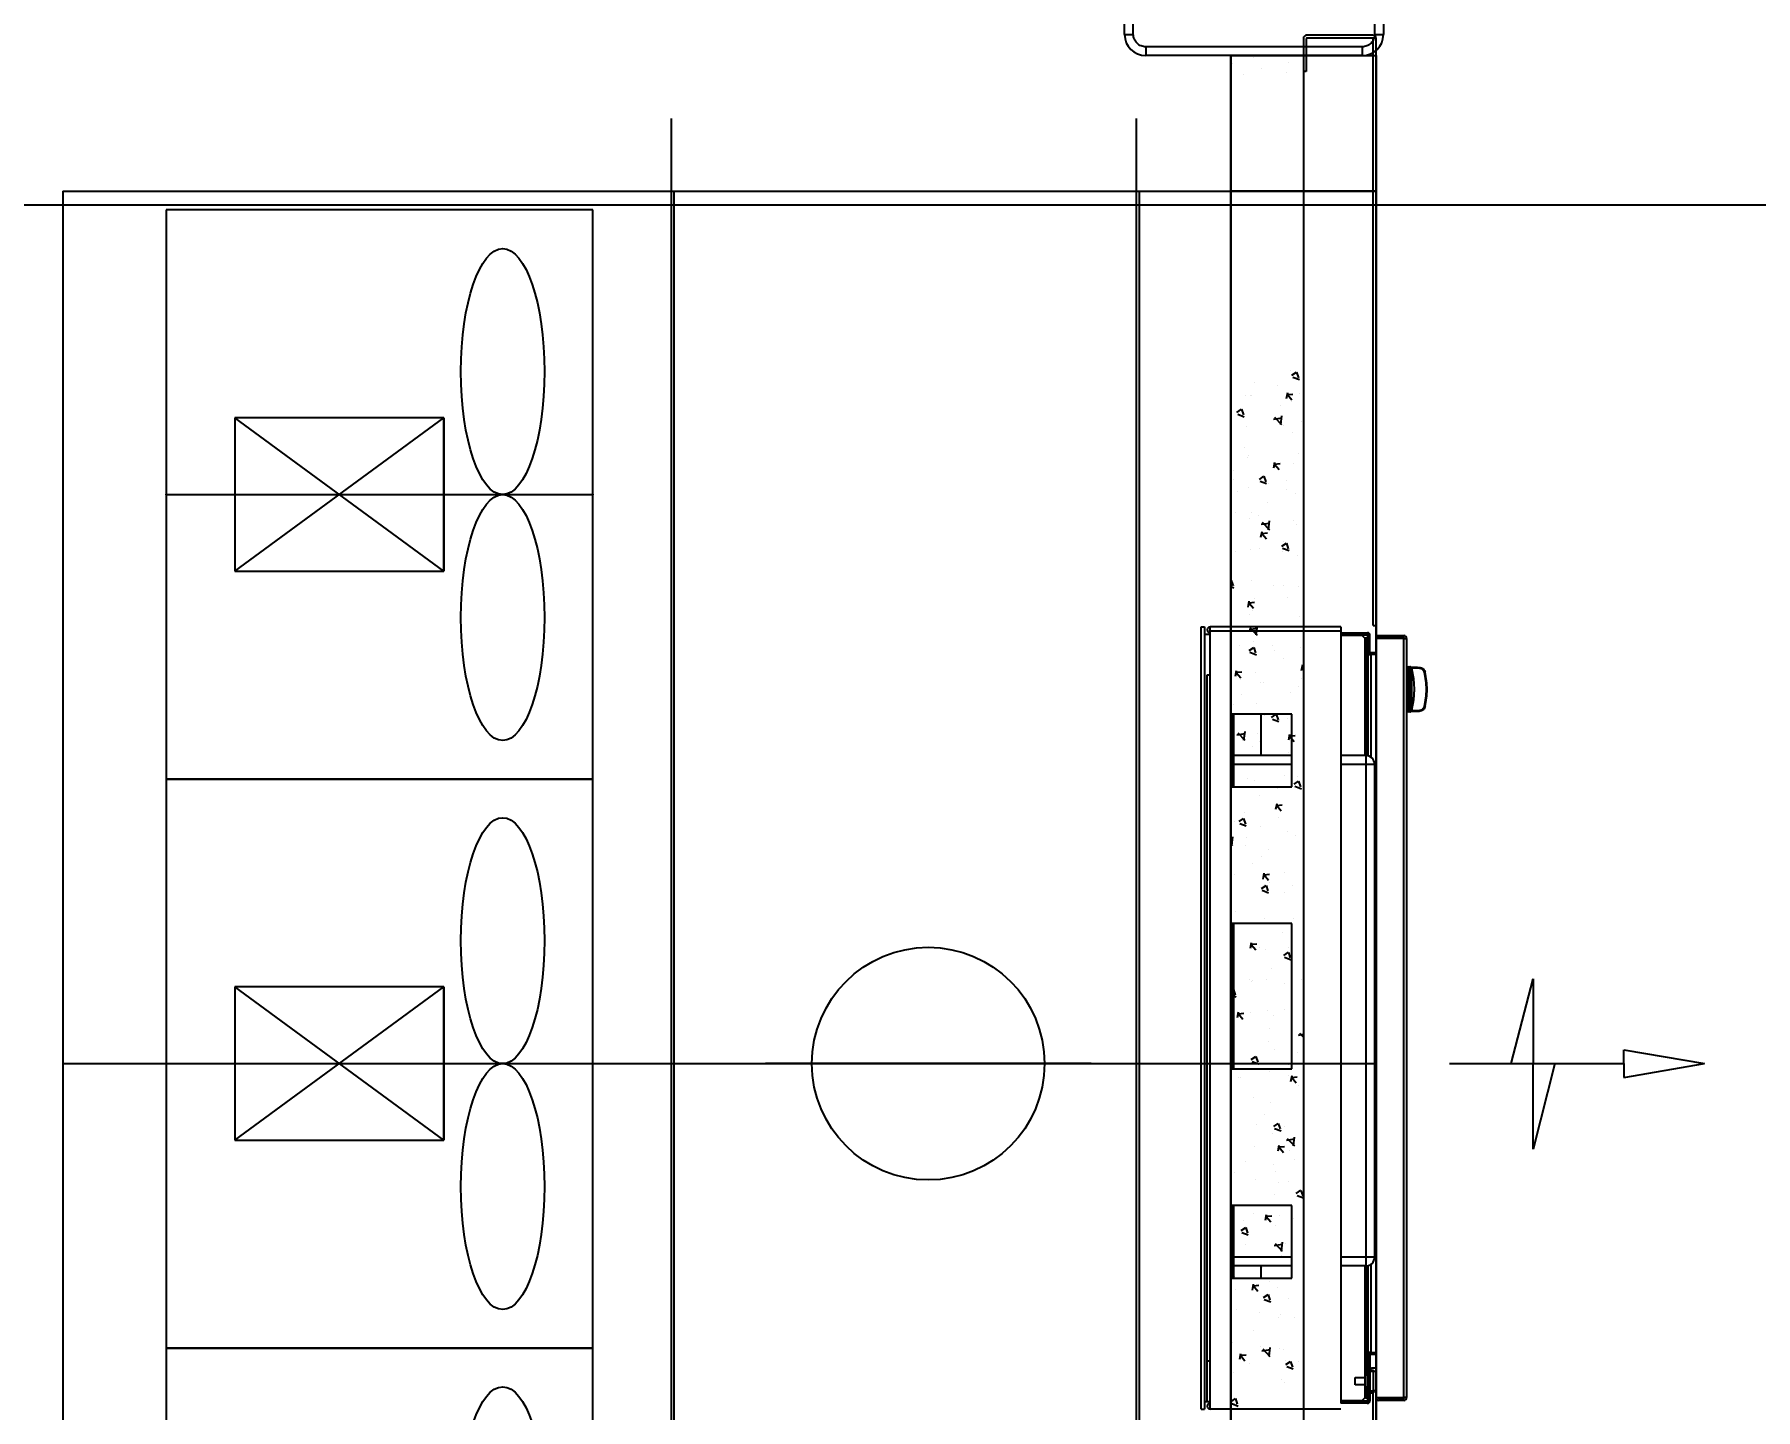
# Model space of a CAD drawing. Extents: x 758840 to 1108724, y -102573 to 143521.
# Drawn here: x 862766 to 863950, y 66804 to 67750 of the extents above; entities that cross this region are included whole.
import ezdxf
from ezdxf.enums import TextEntityAlignment as Align

# ---------------------------------------------------------------- set-up
doc = ezdxf.new("R2010")
doc.units = 0
doc.header["$LTSCALE"] = 1000
doc.header["$MEASUREMENT"] = 0
for name, color, linetype in [('02电气-设备', 255, 'Continuous'), ('02电气-设备基础', 252, 'Continuous'), ('0421-暖通-风管-变压器区域排风', 3, 'Continuous')]:
    doc.layers.add(name, color=color, linetype=linetype)
doc.styles.add('TSSD_Dimension', font='Tssdeng.shx', dxfattribs={"width": 0.7, "bigfont": 'tssdchn.shx'})

# ---------------------------------------------------------------- blocks, each defined once
blk = doc.blocks.new('BD4-PAL0101-HVPM02')
at = {"layer": '02电气-设备'}
for p, q in [((8394807.4, -4146546.9), (8394807.4, -4146413.9)), ((8394813.4, -4146546.9), (8394813.4, -4146413.9)), ((8394979.4, -4146413.9), (8394979.4, -4146546.9)), ((8394985.4, -4146413.9), (8394985.4, -4146546.9)), ((8394807.4, -4146546.9), (8394813.4, -4146546.9)), ((8394978.2, -4146547.4), (8394932.6, -4146547.4)), ((8394978.2, -4146549.4), (8394932.6, -4146549.4)), ((8394979.4, -4146546.9), (8394985.4, -4146546.9)), ((8394970.9, -4146555.4), (8394821.9, -4146555.4)), ((8394821.9, -4146555.4), (8394821.9, -4146561.4)), ((8394930.4, -4146549.6), (8394930.4, -4146572.4)), ((8394932.4, -4146549.6), (8394932.4, -4146572.4)), ((8394970.9, -4146555.4), (8394970.9, -4146561.4)), ((8394978.4, -4146953.4), (8394978.4, -4146549.6)), ((8394980.4, -4146953.4), (8394980.4, -4146549.6)), ((8394970.9, -4146561.4), (8394821.9, -4146561.4)), ((8394880.4, -4146561.4), (8394880.4, -4149431.4)), ((8394880.4, -4146561.4), (8394930.4, -4146561.4)), ((8394880.4, -4149437.4), (8394880.4, -4146561.4)), ((8394880.4, -4149437.4), (8394880.4, -4146561.4)), ((8394880.4, -4146561.4), (8394980.4, -4146561.4)), ((8394881.9, -4146566.7), (8394881.9, -4146566.7)), ((8394895.9, -4146563), (8394895.9, -4146563)), ((8394901.7, -4146570.1), (8394901.7, -4146570.1)), ((8394918.9, -4146573), (8394918.9, -4146573)), ((8394919.9, -4146566.2), (8394919.9, -4146566.2)), ((8394930.4, -4146561.4), (8394930.4, -4149437.4)), ((8394932.4, -4146572.4), (8394930.4, -4146572.4)), ((8394980.4, -4146561.4), (8394980.4, -4149437.4)), ((8394889.5, -4146574.2), (8394889.5, -4146574.2)), ((8394896.7, -4146786), (8394896.7, -4146786)), ((8394921.6, -4146778.3), (8394921.6, -4146778.3)), ((8394922.5, -4146781.2), (8394925.7, -4146779.1)), ((8394923.1, -4146782.5), (8394927.6, -4146784.2)), ((8394925.7, -4146779.1), (8394927, -4146783)), ((8394890.3, -4146795.4), (8394890.3, -4146795.4)), ((8394893.9, -4146795.3), (8394893.9, -4146795.3)), ((8394894.7, -4146795.2), (8394894.7, -4146795.2)), ((8394912.6, -4146788.1), (8394912.6, -4146788.1)), ((8394919.4, -4146793.4), (8394918.6, -4146797.4)), ((8394919.4, -4146794.5), (8394923.2, -4146794.2)), ((8394919.4, -4146794.6), (8394922.5, -4146798.2)), ((8394927.8, -4146793.9), (8394927.8, -4146793.9)), ((8394880.5, -4146803.8), (8394880.5, -4146803.8)), ((8394884.6, -4146806.8), (8394887.8, -4146804.7)), ((8394885.2, -4146808.1), (8394889.6, -4146809.8)), ((8394887.8, -4146804.7), (8394889.1, -4146808.5)), ((8394914.4, -4146802.4), (8394914.4, -4146802.4)), ((8394915.3, -4146809.1), (8394914.6, -4146815.1)), ((8394922.3, -4146799.4), (8394922.3, -4146799.4)), ((8394891, -4146816.5), (8394891, -4146816.5)), ((8394909.9, -4146811.4), (8394915.5, -4146810.5)), ((8394910.5, -4146810.1), (8394915.4, -4146815.2)), ((8394913.4, -4146811), (8394913.4, -4146811)), ((8394916.5, -4146815.5), (8394916.5, -4146815.5)), ((8394923.1, -4146820.6), (8394923.1, -4146820.6)), ((8394929.3, -4146813.1), (8394929.3, -4146813.1)), ((8394890, -4146830.8), (8394890, -4146830.8)), ((8394891.8, -4146837.6), (8394891.8, -4146837.6)), ((8394892.8, -4146836.3), (8394892.8, -4146836.3)), ((8394910.6, -4146841.2), (8394909.8, -4146845.2)), ((8394910.6, -4146842.3), (8394914.4, -4146841.9)), ((8394910.6, -4146842.3), (8394913.7, -4146846)), ((8394923.9, -4146841.7), (8394923.9, -4146841.7)), ((8394926.7, -4146834.8), (8394926.7, -4146834.8)), ((8394930.1, -4146836.1), (8394930.1, -4146836.1)), ((8394882.1, -4146847.1), (8394882.1, -4146847.1)), ((8394882.6, -4146852.7), (8394882.6, -4146852.7)), ((8394900.1, -4146852.9), (8394903.2, -4146850.7)), ((8394900.7, -4146854.1), (8394905.1, -4146855.8)), ((8394903.2, -4146850.7), (8394904.5, -4146854.6)), ((8394906.7, -4146855.8), (8394906.7, -4146855.8)), ((8394919.1, -4146853.4), (8394919.1, -4146853.4)), ((8394885, -4146861.4), (8394885, -4146861.4)), ((8394892.6, -4146858.8), (8394892.6, -4146858.8)), ((8394905.5, -4146868.5), (8394905.5, -4146868.5)), ((8394918.9, -4146860), (8394918.9, -4146860)), ((8394924.7, -4146862.8), (8394924.7, -4146862.8)), ((8394883.5, -4146875.6), (8394883.5, -4146875.6)), ((8394893.4, -4146879.9), (8394893.4, -4146879.9)), ((8394894.9, -4146875.6), (8394894.9, -4146875.6)), ((8394899.4, -4146877.7), (8394899.4, -4146877.7)), ((8394923.4, -4146880.9), (8394923.4, -4146880.9)), ((8394901.8, -4146889), (8394901, -4146892.9)), ((8394901.4, -4146883.7), (8394907.1, -4146882.9)), ((8394901.8, -4146890), (8394905.6, -4146889.7)), ((8394901.8, -4146890.1), (8394904.9, -4146893.8)), ((8394902, -4146882.4), (8394907, -4146887.6)), ((8394906.9, -4146881.5), (8394906.2, -4146887.5)), ((8394925.4, -4146884), (8394925.4, -4146884)), ((8394883.9, -4146902.4), (8394883.9, -4146902.4)), ((8394894.1, -4146901), (8394894.1, -4146901)), ((8394900.2, -4146900.7), (8394900.2, -4146900.7)), ((8394915.5, -4146898.9), (8394918.7, -4146896.8)), ((8394916.1, -4146900.2), (8394920.5, -4146901.9)), ((8394916.1, -4146902.8), (8394916.1, -4146902.8)), ((8394916.7, -4146895.9), (8394916.7, -4146895.9)), ((8394917.8, -4146901), (8394917.8, -4146901)), ((8394918.7, -4146896.8), (8394920, -4146900.6)), ((8394926.2, -4146905.1), (8394926.2, -4146905.1)), ((8394880.4, -4146922.6), (8394880.8, -4146922.3)), ((8394880.4, -4146926.6), (8394882.6, -4146927.5)), ((8394880.8, -4146922.4), (8394882.1, -4146926.2)), ((8394882.3, -4146927.5), (8394882.3, -4146927.5)), ((8394894.9, -4146922.2), (8394894.9, -4146922.2)), ((8394910, -4146926.2), (8394910, -4146926.2)), ((8394916.9, -4146925.7), (8394916.9, -4146925.7)), ((8394927, -4146926.3), (8394927, -4146926.3)), ((8394892.9, -4146936.7), (8394892.2, -4146940.7)), ((8394893, -4146937.8), (8394896.8, -4146937.4)), ((8394893, -4146937.9), (8394896.1, -4146941.5)), ((8394896.6, -4146934.7), (8394896.6, -4146934.7)), ((8394919.3, -4146933.8), (8394919.3, -4146933.8)), ((8394893.5, -4146945.5), (8394893.5, -4146945.5)), ((8394895.7, -4146943.3), (8394895.7, -4146943.3)), ((8394927.7, -4146947.4), (8394927.7, -4146947.4)), ((8394860, -4147492.3), (8394860, -4146954.3)), ((8394860, -4146954.3), (8394862.4, -4146954.3)), ((8394862.4, -4146954.3), (8394862.4, -4147492.3)), ((8394862.4, -4146959.3), (8394866.2, -4146959.3)), ((8394866.2, -4146957.3), (8394866.2, -4146954.3)), ((8394956.2, -4146954.3), (8394866.2, -4146954.3)), ((8394866.2, -4146987.3), (8394866.2, -4146957.3)), ((8394956.2, -4146957.3), (8394866.2, -4146957.3)), ((8394893, -4146956.1), (8394898.7, -4146955.2)), ((8394893.6, -4146954.8), (8394898.6, -4146960)), ((8394895.1, -4146956.1), (8394895.1, -4146956.1)), ((8394898.5, -4146953.8), (8394897.7, -4146959.9)), ((8394956.2, -4146954.3), (8394956.2, -4146957.3)), ((8394956.2, -4146957.3), (8394956.2, -4147488.3)), ((8394956.2, -4146958.3), (8394974.2, -4146958.3)), ((8394974.2, -4146959.5), (8394956.2, -4146959.5)), ((8394956.2, -4146959.8), (8394974.5, -4146959.8)), ((8394956.2, -4146960), (8394970.7, -4146960)), ((8394958.2, -4146959.8), (8394958.2, -4146959.5)), ((8394970.7, -4146960), (8394972.7, -4146962)), ((8394972.7, -4146962), (8394972.7, -4147042.8)), ((8394973.2, -4146962), (8394972.7, -4146962)), ((8394974.4, -4146962), (8394973.2, -4146962)), ((8394973.2, -4147042.8), (8394973.2, -4146962)), ((8394974.2, -4146958.3), (8394974.5, -4146958.3)), ((8394974.2, -4146958.3), (8394974.2, -4146959.5)), ((8394974.5, -4146959.5), (8394974.2, -4146959.5)), ((8394974.4, -4147042.9), (8394974.4, -4146962)), ((8394974.4, -4146962.4), (8394975, -4146962.4)), ((8394974.4, -4146962.5), (8394975, -4146962.4)), ((8394974.5, -4146959.8), (8394974.5, -4146962.4)), ((8394975, -4146959.8), (8394974.5, -4146959.8)), ((8394974.7, -4146962.9), (8394974.6, -4146963.3)), ((8394974.6, -4146963.3), (8394974.6, -4146963.8)), ((8394974.6, -4146963.8), (8394974.6, -4146964.3)), ((8394974.8, -4146962.6), (8394974.7, -4146962.9)), ((8394974.9, -4146962.4), (8394974.8, -4146962.6)), ((8394975, -4146962.4), (8394974.9, -4146962.4)), ((8394975, -4146971.6), (8394975, -4146960)), ((8394976.2, -4146960), (8394976.2, -4146959.8)), ((8394976.2, -4146959.8), (8394976.2, -4146959.8)), ((8394976.2, -4146971.6), (8394976.2, -4146960)), ((8394978.4, -4146953.4), (8394980.4, -4146953.4)), ((8394980.4, -4146960.3), (8394980.4, -4146961.8)), ((8394980.4, -4146960.3), (8394999.4, -4146960.3)), ((8394999.4, -4146961.8), (8394980.4, -4146961.8)), ((8394980.4, -4146962.3), (8394980.4, -4147484.3)), ((8394999.4, -4146962.3), (8394980.4, -4146962.3)), ((8394999.4, -4146962.3), (8395001.4, -4146962.3)), ((8394999.4, -4147484.3), (8394999.4, -4146962.3)), ((8395001.4, -4146962.3), (8395001.4, -4147484.3)), ((8394886.1, -4146967.4), (8394886.1, -4146967.4)), ((8394893.1, -4146970.5), (8394896.2, -4146968.4)), ((8394893.6, -4146971.8), (8394898.1, -4146973.5)), ((8394896.2, -4146968.4), (8394897.5, -4146972.2)), ((8394896.4, -4146964.5), (8394896.4, -4146964.5)), ((8394908.9, -4146967.2), (8394908.9, -4146967.2)), ((8394910.2, -4146970.5), (8394910.2, -4146970.5)), ((8394928.5, -4146968.5), (8394928.5, -4146968.5)), ((8394974.4, -4146965.5), (8394974.7, -4146965.5)), ((8394975, -4146971.6), (8394974.4, -4146971.7)), ((8394974.4, -4146972.4), (8394975, -4146972.4)), ((8394974.6, -4146964.3), (8394974.6, -4146964.9)), ((8394974.6, -4146964.9), (8394974.7, -4146965.5)), ((8394974.7, -4146965.5), (8394975, -4146967)), ((8394975, -4146973.3), (8394975, -4146971.6)), ((8394975, -4146973.3), (8394976.7, -4146973.3)), ((8394975, -4147043), (8394975, -4146973.3)), ((8394976.2, -4146973.3), (8394976.2, -4146973.2)), ((8394980.4, -4146972.1), (8394976.7, -4146972.1)), ((8394976.7, -4146973.3), (8394976.7, -4147043.8)), ((8394980.4, -4146973.3), (8394976.7, -4146973.3)), ((8394864.2, -4146987.3), (8394866.2, -4146987.3)), ((8394864.2, -4147487.3), (8394864.2, -4146987.3)), ((8394866.2, -4147459.3), (8394866.2, -4146987.3)), ((8394884.1, -4146984.5), (8394883.4, -4146988.5)), ((8394884.2, -4146985.5), (8394888, -4146985.2)), ((8394884.2, -4146985.6), (8394887.3, -4146989.3)), ((8394897.2, -4146985.6), (8394897.2, -4146985.6)), ((8394916.9, -4146976.4), (8394916.9, -4146976.4)), ((8394929.7, -4146980.5), (8394928.9, -4146984.5)), ((8394929.7, -4146981.6), (8394930.4, -4146981.5)), ((8394929.7, -4146981.6), (8394930.4, -4146982.4)), ((8394974.4, -4146986.2), (8394974.7, -4146986.5)), ((8394974.5, -4146986.3), (8394974.5, -4147042.9)), ((8394974.7, -4146986.5), (8394975, -4146986.8)), ((8395001.4, -4146983.3), (8395002, -4146983.3)), ((8395003, -4146981.8), (8395003, -4147012.8)), ((8395003, -4146981.8), (8395003.7, -4146981.8)), ((8395003.7, -4146981.8), (8395003.7, -4147012.8)), ((8395004.4, -4146982.1), (8395004.4, -4146982.2)), ((8395004.4, -4146982.1), (8395010.3, -4146982.3)), ((8395008.8, -4146982.3), (8395004.4, -4146982.2)), ((8395010.3, -4146982.9), (8395004.7, -4146982.7)), ((8395004.7, -4146982.7), (8395004.7, -4146982.7)), ((8395004.7, -4146982.7), (8395004.7, -4147011.8)), ((8395010.3, -4146982.4), (8395008.8, -4146982.3)), ((8395010.3, -4146982.3), (8395010.3, -4146982.4)), ((8394886.9, -4146990.3), (8394886.9, -4146990.3)), ((8394901.1, -4146992.3), (8394901.1, -4146992.3)), ((8394902.8, -4146992.4), (8394902.8, -4146992.4)), ((8394926.9, -4146995.6), (8394926.9, -4146995.6)), ((8394929.3, -4146989.7), (8394929.3, -4146989.7)), ((8394882.5, -4147007.9), (8394882.5, -4147007.9)), ((8394887.7, -4147000.9), (8394887.7, -4147000.9)), ((8394898, -4147006.7), (8394898, -4147006.7)), ((8394921.6, -4146999.4), (8394921.6, -4146999.4)), ((8394930.1, -4147010.8), (8394930.1, -4147010.8)), ((8395014.1, -4147009.1), (8395013.7, -4147010.1)), ((8394922.4, -4147014.3), (8394881.2, -4147014.3)), ((8394881.2, -4147014.3), (8394881.2, -4147064.3)), ((8394882.4, -4147014.3), (8394882.4, -4147064.3)), ((8394901.2, -4147014.3), (8394901.2, -4147042.8)), ((8394903.6, -4147015.4), (8394903.6, -4147015.4)), ((8394908.5, -4147016.6), (8394911.7, -4147014.4)), ((8394909.1, -4147017.8), (8394913.5, -4147019.5)), ((8394911.7, -4147014.4), (8394913, -4147018.3)), ((8394919.5, -4147014.2), (8394919.5, -4147014.2)), ((8394919.5, -4147017.5), (8394919.5, -4147017.5)), ((8394922.4, -4147064.3), (8394922.4, -4147014.3)), ((8395002, -4147011.3), (8395001.4, -4147011.3)), ((8395003.7, -4147012.8), (8395003, -4147012.8)), ((8395004.4, -4147012.4), (8395008.9, -4147012.2)), ((8395010.3, -4147012.3), (8395004.4, -4147012.5)), ((8395004.4, -4147012.4), (8395004.4, -4147012.5)), ((8395004.7, -4147011.8), (8395010.3, -4147011.7)), ((8395004.7, -4147011.8), (8395004.7, -4147011.8)), ((8395008.9, -4147012.2), (8395010.3, -4147012.2)), ((8395010.3, -4147012.2), (8395010.3, -4147012.3)), ((8394884.6, -4147028.5), (8394890.2, -4147027.6)), ((8394885.2, -4147027.2), (8394890.2, -4147032.3)), ((8394890, -4147026.2), (8394889.3, -4147032.2)), ((8394898.8, -4147027.9), (8394898.8, -4147027.9)), ((8394900, -4147033.3), (8394900, -4147033.3)), ((8394920.9, -4147028.3), (8394920.1, -4147032.3)), ((8394920.9, -4147029.3), (8394924.7, -4147029)), ((8394920.9, -4147029.4), (8394924, -4147033.1)), ((8394922.4, -4147042.8), (8394882.4, -4147042.8)), ((8394895.3, -4147036.5), (8394895.3, -4147036.5)), ((8394920.3, -4147040.4), (8394920.3, -4147040.4)), ((8394973.4, -4147042.8), (8394956.2, -4147042.8)), ((8394973.4, -4147042.8), (8394973.4, -4147044.5)), ((8394973.4, -4147044.5), (8394973.4, -4147048.8)), ((8394882.4, -4147048.8), (8394922.4, -4147048.8)), ((8394892.2, -4147058.5), (8394892.2, -4147058.5)), ((8394899.5, -4147049), (8394899.5, -4147049)), ((8394917.1, -4147056.8), (8394917.1, -4147056.8)), ((8394926.1, -4147057.1), (8394926.1, -4147057.1)), ((8394956.2, -4147048.8), (8394973.4, -4147048.8)), ((8394973.4, -4147048.8), (8394973.4, -4147387.8)), ((8394973.4, -4147048.8), (8394979.4, -4147048.8)), ((8394979.4, -4147048.8), (8394979.4, -4147387.8)), ((8394881.2, -4147064.3), (8394922.4, -4147064.3)), ((8394896.9, -4147060.2), (8394896.9, -4147060.2)), ((8394900.3, -4147070.2), (8394900.3, -4147070.2)), ((8394912.7, -4147065.6), (8394912.7, -4147065.6)), ((8394924, -4147062.6), (8394927.1, -4147060.5)), ((8394924.5, -4147063.9), (8394929, -4147065.6)), ((8394927.1, -4147060.5), (8394928.4, -4147064.3)), ((8394889.6, -4147082.1), (8394889.6, -4147082.1)), ((8394912.1, -4147076), (8394911.3, -4147080)), ((8394912.1, -4147077.1), (8394915.9, -4147076.8)), ((8394912.1, -4147077.2), (8394915.2, -4147080.8)), ((8394882.7, -4147088.3), (8394882.7, -4147088.3)), ((8394886.1, -4147088.2), (8394889.2, -4147086)), ((8394886.6, -4147089.5), (8394891.1, -4147091.2)), ((8394889.2, -4147086.1), (8394890.5, -4147089.9)), ((8394901.1, -4147091.3), (8394901.1, -4147091.3)), ((8394913.6, -4147085.2), (8394913.6, -4147085.2)), ((8394880.4, -4147100.2), (8394881.8, -4147100)), ((8394880.4, -4147103.3), (8394881.7, -4147104.7)), ((8394881.6, -4147098.6), (8394880.9, -4147104.6)), ((8394890.4, -4147105), (8394890.4, -4147105)), ((8394891.1, -4147099.5), (8394891.1, -4147099.5)), ((8394919.7, -4147094.7), (8394919.7, -4147094.7)), ((8394925, -4147098), (8394925, -4147098)), ((8394895.4, -4147116.9), (8394895.4, -4147116.9)), ((8394901.8, -4147112.4), (8394901.8, -4147112.4)), ((8394906.3, -4147107.1), (8394906.3, -4147107.1)), ((8394930.4, -4147110.3), (8394930.4, -4147110.3)), ((8394883.3, -4147124.6), (8394883.3, -4147124.6)), ((8394903.2, -4147123.8), (8394902.5, -4147127.8)), ((8394903.3, -4147124.9), (8394907.1, -4147124.5)), ((8394903.3, -4147124.9), (8394906.4, -4147128.6)), ((8394917.2, -4147123.2), (8394917.2, -4147123.2)), ((8394901.5, -4147134.2), (8394904.7, -4147132.1)), ((8394902.1, -4147135.5), (8394906.5, -4147137.2)), ((8394902.6, -4147133.6), (8394902.6, -4147133.6)), ((8394903.8, -4147131.7), (8394903.8, -4147131.7)), ((8394904.7, -4147132.1), (8394906, -4147135.9)), ((8394907.1, -4147130), (8394907.1, -4147130)), ((8394917.3, -4147137.2), (8394917.3, -4147137.2)), ((8394923, -4147132.1), (8394923, -4147132.1)), ((8394883.7, -4147149.8), (8394883.7, -4147149.8)), ((8394881.2, -4147158.3), (8394881.2, -4147258.3)), ((8394922.4, -4147158.3), (8394881.2, -4147158.3)), ((8394882.4, -4147158.3), (8394882.4, -4147258.3)), ((8394903.4, -4147154.7), (8394903.4, -4147154.7)), ((8394916.1, -4147164.2), (8394916.1, -4147164.2)), ((8394922.4, -4147258.3), (8394922.4, -4147158.3)), ((8394923.8, -4147155.1), (8394923.8, -4147155.1)), ((8394882.2, -4147165.6), (8394882.2, -4147165.6)), ((8394882.8, -4147168.7), (8394882.8, -4147168.7)), ((8394894.4, -4147171.6), (8394893.7, -4147175.6)), ((8394894.5, -4147172.6), (8394898.3, -4147172.3)), ((8394894.5, -4147172.7), (8394897.6, -4147176.4)), ((8394900.4, -4147174.9), (8394900.4, -4147174.9)), ((8394904.2, -4147175.9), (8394904.2, -4147175.9)), ((8394919.9, -4147175.1), (8394919.9, -4147175.1)), ((8394917, -4147180.3), (8394920.1, -4147178.1)), ((8394917.5, -4147181.5), (8394922, -4147183.3)), ((8394920.1, -4147178.2), (8394921.4, -4147182)), ((8394893.1, -4147196.7), (8394893.1, -4147196.7)), ((8394894.9, -4147197.9), (8394894.9, -4147197.9)), ((8394895.6, -4147197.3), (8394895.6, -4147197.3)), ((8394904.9, -4147197), (8394904.9, -4147197)), ((8394908.3, -4147189.4), (8394908.3, -4147189.4)), ((8394917.1, -4147199.9), (8394917.1, -4147199.9)), ((8394928.8, -4147196.5), (8394928.8, -4147196.5)), ((8394880.4, -4147204.9), (8394882.2, -4147203.7)), ((8394880.4, -4147207.4), (8394884.1, -4147208.8)), ((8394880.4, -4147211.2), (8394880.4, -4147211.2)), ((8394882.2, -4147203.7), (8394883.5, -4147207.6)), ((8394885.6, -4147219.3), (8394884.9, -4147223.3)), ((8394885.7, -4147220.4), (8394889.5, -4147220)), ((8394885.7, -4147220.5), (8394888.8, -4147224.1)), ((8394893.9, -4147219.7), (8394893.9, -4147219.7)), ((8394905.7, -4147218.1), (8394905.7, -4147218.1)), ((8394909.8, -4147221.8), (8394909.8, -4147221.8)), ((8394917.4, -4147217.6), (8394917.4, -4147217.6)), ((8394907.2, -4147230.4), (8394907.2, -4147230.4)), ((8394927.1, -4147235.1), (8394930.4, -4147234.5)), ((8394927.7, -4147233.8), (8394930.4, -4147236.6)), ((8394906.5, -4147239.3), (8394906.5, -4147239.3)), ((8394910.6, -4147244.7), (8394910.6, -4147244.7)), ((8394926.5, -4147246.8), (8394926.5, -4147246.8)), ((8394881.2, -4147258.3), (8394922.4, -4147258.3)), ((8394883, -4147249.1), (8394883, -4147249.1)), ((8394894.5, -4147251.9), (8394897.7, -4147249.8)), ((8394895.1, -4147253.2), (8394899.5, -4147254.9)), ((8394897.7, -4147249.8), (8394899, -4147253.6)), ((8394899.4, -4147255.5), (8394899.4, -4147255.5)), ((8394920.1, -4147255.5), (8394920.1, -4147255.5)), ((8394880.4, -4147267.8), (8394880.7, -4147267.8)), ((8394886, -4147264.1), (8394886, -4147264.1)), ((8394887.2, -4147264.5), (8394887.2, -4147264.5)), ((8394907.3, -4147260.4), (8394907.3, -4147260.4)), ((8394919.9, -4147262.6), (8394919.9, -4147262.6)), ((8394922.4, -4147263.1), (8394921.6, -4147267.1)), ((8394922.4, -4147264.2), (8394926.2, -4147263.8)), ((8394922.4, -4147264.2), (8394925.5, -4147267.9)), ((8394927.3, -4147269.8), (8394927.3, -4147269.8)), ((8394895.8, -4147277.7), (8394895.8, -4147277.7)), ((8394908, -4147281.5), (8394908, -4147281.5)), ((8394880.6, -4147291.6), (8394880.6, -4147291.6)), ((8394903.9, -4147289.5), (8394903.9, -4147289.5)), ((8394898.3, -4147296.5), (8394898.3, -4147296.5)), ((8394908.8, -4147302.7), (8394908.8, -4147302.7)), ((8394910, -4147297.9), (8394913.1, -4147295.8)), ((8394910.5, -4147299.2), (8394915, -4147300.9)), ((8394913.1, -4147295.8), (8394914.4, -4147299.6)), ((8394917.6, -4147298), (8394917.6, -4147298)), ((8394918.7, -4147307.4), (8394924.3, -4147306.5)), ((8394919.3, -4147306.1), (8394924.2, -4147311.3)), ((8394924.1, -4147305.2), (8394923.4, -4147311.2)), ((8394880.7, -4147309.3), (8394880.7, -4147309.3)), ((8394896.5, -4147311.4), (8394896.5, -4147311.4)), ((8394913.5, -4147310.9), (8394912.8, -4147314.9)), ((8394913.6, -4147311.9), (8394917.4, -4147311.6)), ((8394913.6, -4147312), (8394916.7, -4147315.7)), ((8394920.6, -4147314.6), (8394920.6, -4147314.6)), ((8394883.2, -4147329.5), (8394883.2, -4147329.5)), ((8394890.5, -4147321.7), (8394890.5, -4147321.7)), ((8394909.6, -4147323.8), (8394909.6, -4147323.8)), ((8394911, -4147328.8), (8394911, -4147328.8)), ((8394924.4, -4147320.3), (8394924.4, -4147320.3)), ((8394897.4, -4147334.4), (8394897.4, -4147334.4)), ((8394913.3, -4147336.5), (8394913.3, -4147336.5)), ((8394920.3, -4147335.9), (8394920.3, -4147335.9)), ((8394925.4, -4147344), (8394928.6, -4147341.8)), ((8394928.6, -4147341.9), (8394929.9, -4147345.7)), ((8394881.2, -4147352.3), (8394881.2, -4147402.3)), ((8394922.4, -4147352.3), (8394881.2, -4147352.3)), ((8394882.4, -4147352.3), (8394882.4, -4147402.3)), ((8394910.3, -4147345), (8394910.3, -4147345)), ((8394922.4, -4147402.3), (8394922.4, -4147352.3)), ((8394926, -4147345.3), (8394930.4, -4147346.9)), ((8394889.4, -4147362.7), (8394889.4, -4147362.7)), ((8394896, -4147358.1), (8394896, -4147358.1)), ((8394904.7, -4147358.6), (8394904, -4147362.6)), ((8394904.8, -4147359.7), (8394908.6, -4147359.4)), ((8394904.8, -4147359.8), (8394907.9, -4147363.4)), ((8394911.1, -4147366.1), (8394911.1, -4147366.1)), ((8394914.1, -4147359.4), (8394914.1, -4147359.4)), ((8394923.3, -4147361.2), (8394923.3, -4147361.2)), ((8394930, -4147361.5), (8394930, -4147361.5)), ((8394880.8, -4147372), (8394880.8, -4147372)), ((8394887.5, -4147369.5), (8394890.7, -4147367.4)), ((8394888.1, -4147370.8), (8394892.5, -4147372.5)), ((8394890.7, -4147367.4), (8394892, -4147371.3)), ((8394915.7, -4147377.5), (8394915, -4147383.6)), ((8394881.6, -4147387.8), (8394881.6, -4147387.8)), ((8394922.4, -4147387.8), (8394882.4, -4147387.8)), ((8394890.7, -4147379.2), (8394890.7, -4147379.2)), ((8394910.3, -4147379.8), (8394915.9, -4147378.9)), ((8394910.9, -4147378.5), (8394915.8, -4147383.7)), ((8394911.9, -4147387.2), (8394911.9, -4147387.2)), ((8394915.5, -4147386.4), (8394915.5, -4147386.4)), ((8394917.8, -4147378.4), (8394917.8, -4147378.4)), ((8394973.4, -4147387.8), (8394956.2, -4147387.8)), ((8394973.4, -4147387.8), (8394973.4, -4147392)), ((8394979.4, -4147387.8), (8394973.4, -4147387.8)), ((8394922.4, -4147393.8), (8394882.4, -4147393.8)), ((8394883.3, -4147401.1), (8394883.3, -4147401.1)), ((8394901.2, -4147393.8), (8394901.2, -4147402.3)), ((8394902.1, -4147394.9), (8394902.1, -4147394.9)), ((8394973.4, -4147393.8), (8394956.2, -4147393.8)), ((8394972.7, -4147393.8), (8394972.7, -4147470.5)), ((8394973.2, -4147468.7), (8394973.2, -4147393.8)), ((8394973.4, -4147392), (8394973.4, -4147393.8)), ((8394974.4, -4147468.6), (8394974.4, -4147393.7)), ((8394974.5, -4147393.7), (8394974.5, -4147468.6)), ((8394975, -4147453.3), (8394975, -4147393.6)), ((8394976.7, -4147392.8), (8394976.7, -4147453.3)), ((8394881.2, -4147402.3), (8394922.4, -4147402.3)), ((8394883.4, -4147409.9), (8394883.4, -4147409.9)), ((8394895.9, -4147406.4), (8394895.2, -4147410.4)), ((8394896, -4147407.5), (8394899.8, -4147407.1)), ((8394896, -4147407.5), (8394899.1, -4147411.2)), ((8394903, -4147415.6), (8394906.1, -4147413.5)), ((8394906.1, -4147413.5), (8394907.4, -4147417.3)), ((8394907.4, -4147404.2), (8394907.4, -4147404.2)), ((8394912.7, -4147408.4), (8394912.7, -4147408.4)), ((8394880.8, -4147425), (8394880.8, -4147425)), ((8394884.1, -4147424), (8394884.1, -4147424)), ((8394903.5, -4147416.9), (8394908, -4147418.6)), ((8394920.4, -4147416.3), (8394920.4, -4147416.3)), ((8394880.5, -4147428.8), (8394880.5, -4147428.8)), ((8394900, -4147426.1), (8394900, -4147426.1)), ((8394913.4, -4147429.5), (8394913.4, -4147429.5)), ((8394914.4, -4147427.4), (8394914.4, -4147427.4)), ((8394924.1, -4147429.3), (8394924.1, -4147429.3)), ((8394881.6, -4147446.2), (8394881.6, -4147446.2)), ((8394896.2, -4147438.5), (8394896.2, -4147438.5)), ((8394900.8, -4147449.1), (8394900.8, -4147449.1)), ((8394866.2, -4147459.3), (8394864.2, -4147459.3)), ((8394866.2, -4147492.3), (8394866.2, -4147459.3)), ((8394881, -4147452.5), (8394881, -4147452.5)), ((8394887.1, -4147454.2), (8394886.4, -4147458.2)), ((8394887.2, -4147455.2), (8394891, -4147454.9)), ((8394887.2, -4147455.3), (8394890.2, -4147459)), ((8394901.9, -4147452.2), (8394907.5, -4147451.3)), ((8394902.5, -4147450.9), (8394907.4, -4147456)), ((8394907.3, -4147449.9), (8394906.6, -4147455.9)), ((8394906.6, -4147452.6), (8394906.6, -4147452.6)), ((8394914.2, -4147450.7), (8394914.2, -4147450.7)), ((8394916.7, -4147451.2), (8394916.7, -4147451.2)), ((8394918, -4147458.8), (8394918, -4147458.8)), ((8394918.4, -4147461.6), (8394921.6, -4147459.5)), ((8394921.6, -4147459.5), (8394922.9, -4147463.4)), ((8394927.1, -4147459.7), (8394927.1, -4147459.7)), ((8394975, -4147455), (8394975, -4147453.3)), ((8394976.7, -4147453.3), (8394975, -4147453.3)), ((8394975, -4147486.6), (8394975, -4147455)), ((8394976.2, -4147453.4), (8394976.2, -4147453.3)), ((8394976.2, -4147455), (8394976.2, -4147486.6)), ((8394976.7, -4147453.3), (8394980.4, -4147453.3)), ((8394976.7, -4147454.5), (8394980.4, -4147454.5)), ((8394882.4, -4147467.3), (8394882.4, -4147467.3)), ((8394893.2, -4147461.1), (8394893.2, -4147461.1)), ((8394915, -4147471.8), (8394915, -4147471.8)), ((8394919, -4147462.9), (8394923.4, -4147464.6)), ((8394966.1, -4147473), (8394966.1, -4147470.5)), ((8394966.1, -4147470.5), (8394973, -4147470.5)), ((8394973, -4147468.9), (8394973.3, -4147468.6)), ((8394973, -4147477), (8394973, -4147468.9)), ((8394973.3, -4147477.3), (8394973.3, -4147468.6)), ((8394973.3, -4147468.6), (8394975, -4147468.6)), ((8394976.2, -4147465.5), (8394978.7, -4147465.5)), ((8394978.7, -4147466.5), (8394976.2, -4147466.5)), ((8394977.7, -4147464), (8394980.4, -4147464)), ((8394978.7, -4147466.5), (8394978.7, -4147465.5)), ((8394980.4, -4147466.5), (8394978.7, -4147466.5)), ((8394978.7, -4147480), (8394978.7, -4147466.5)), ((8394917.5, -4147474.1), (8394917.5, -4147474.1)), ((8394966.1, -4147475.5), (8394966.1, -4147473)), ((8394973, -4147475.5), (8394966.1, -4147475.5)), ((8394972.7, -4147484.6), (8394970.7, -4147486.6)), ((8394972.7, -4147475.5), (8394972.7, -4147484.6)), ((8394973.2, -4147484.6), (8394972.7, -4147484.6)), ((8394973.3, -4147477.3), (8394973, -4147477)), ((8394973.2, -4147484.6), (8394973.2, -4147477.2)), ((8394973.2, -4147484.6), (8394974.4, -4147484.6)), ((8394975, -4147477.3), (8394973.3, -4147477.3)), ((8394974.4, -4147484.6), (8394974.4, -4147477.3)), ((8394974.5, -4147477.3), (8394974.5, -4147486.8)), ((8394978.7, -4147480), (8394976.2, -4147480)), ((8394976.2, -4147481), (8394978.7, -4147481)), ((8394978.4, -4147645.2), (8394978.4, -4147479.4)), ((8394978.4, -4147479.4), (8394980.4, -4147479.4)), ((8394978.7, -4147480), (8394978.7, -4147481)), ((8394980.4, -4147645.2), (8394980.4, -4147479.4)), ((8394980.4, -4147484.3), (8394999.4, -4147484.3)), ((8394983.4, -4147484.8), (8394983.4, -4147484.3)), ((8394993.2, -4147484.8), (8394994.6, -4147484.6)), ((8394994.6, -4147484.6), (8394995.5, -4147484.3)), ((8395001.4, -4147484.3), (8394999.4, -4147484.3)), ((8394860, -4147492.3), (8394862.4, -4147492.3)), ((8394866.2, -4147487.3), (8394862.4, -4147487.3)), ((8394956.2, -4147492.3), (8394866.2, -4147492.3)), ((8394880.5, -4147487.2), (8394883.7, -4147485.1)), ((8394881.1, -4147488.5), (8394885.5, -4147490.2)), ((8394883.1, -4147488.5), (8394883.1, -4147488.5)), ((8394883.6, -4147490.3), (8394883.6, -4147490.3)), ((8394883.7, -4147485.1), (8394884.9, -4147488.9)), ((8394970.7, -4147486.6), (8394956.2, -4147486.6)), ((8394974.5, -4147486.8), (8394956.2, -4147486.8)), ((8394956.2, -4147487.1), (8394974.2, -4147487.1)), ((8394974.2, -4147488.3), (8394956.2, -4147488.3)), ((8394958.2, -4147487.1), (8394958.2, -4147486.8)), ((8394974.2, -4147487.1), (8394974.5, -4147487.1)), ((8394974.2, -4147487.1), (8394974.2, -4147488.3)), ((8394974.2, -4147488.3), (8394974.5, -4147488.3)), ((8394975, -4147486.8), (8394974.5, -4147486.8)), ((8394976.2, -4147486.8), (8394976.2, -4147486.6)), ((8394976.2, -4147486.8), (8394976.2, -4147486.8)), ((8394982.4, -4147484.8), (8394999.4, -4147484.8)), ((8394999.4, -4147486.3), (8394982.4, -4147486.3))]:
    blk.add_line(p, q, dxfattribs=at)
for centre, radius, start, end in [((8394821.9, -4146546.9), 14.5, 180, 270), ((8394932.6, -4146549.6), 2.2, 90, 180), ((8394932.6, -4146549.6), 0.2, 90, 180), ((8394970.9, -4146546.9), 14.5, 270, 0), ((8394978.2, -4146549.6), 2.2, 0, 90), ((8394978.2, -4146549.6), 0.2, 0, 90), ((8394866.2, -4146956.3), 2, 90, 270), ((8394974.5, -4146960), 1.7, 0, 90), ((8394974.5, -4146960), 0.5, 0, 90), ((8394999.4, -4146962.3), 2, 0, 90), ((8394999.4, -4146962.3), 0.5, 0, 90), ((8394976.7, -4146971.6), 1.7, 180, 270), ((8394976.7, -4146971.6), 0.5, 180, 270), ((8395003, -4146982.8), 1, 90, 180), ((8395003.7, -4146982.8), 1, 45.5829, 90), ((8395003, -4147011.8), 1, 180, 270), ((8395003.7, -4147011.8), 1, 270, 314.4171), ((8394973.4, -4147048.8), 6, 0, 90), ((8394973.4, -4147387.8), 6, 270, 360), ((8394976.7, -4147455), 1.7, 90, 180), ((8394976.7, -4147455), 0.5, 90, 180), ((8394982.4, -4147484.3), 2, 180, 270), ((8394982.4, -4147484.3), 0.5, 180, 270), ((8394999.4, -4147484.3), 0.5, 270, 0), ((8394999.4, -4147484.3), 2, 270, 0), ((8394866.2, -4147490.3), 2, 90, 270), ((8394974.5, -4147486.6), 0.5, 270, 0), ((8394974.5, -4147486.6), 1.7, 270, 0)]:
    blk.add_arc(centre, radius, start, end, dxfattribs=at)
for points, knots in [([(8394821.9, -4146555.4), (8394820.8, -4146555.3), (8394819.2, -4146555.1), (8394817.2, -4146554), (8394815.9, -4146552.9), (8394814.8, -4146551.6), (8394813.7, -4146549.6), (8394813.5, -4146547.9), (8394813.4, -4146546.9)], [0, 0, 0, 0, 0.239439, 0.368348, 0.49998, 0.631635, 0.760538, 1, 1, 1, 1]), ([(8394979.4, -4146546.9), (8394979.3, -4146547.9), (8394979.1, -4146549.6), (8394978.1, -4146551.6), (8394977, -4146552.9), (8394975.6, -4146554), (8394973.6, -4146555.1), (8394972, -4146555.3), (8394970.9, -4146555.4)], [0, 0, 0, 0, 0.239461, 0.3683633, 0.4999949, 0.6316542, 0.7605627, 1, 1, 1, 1]), ([(8395002, -4147011.8), (8395002, -4147011.7), (8395002, -4147011.6), (8395002, -4147010.8), (8395002, -4147009.5), (8395002, -4147007.6), (8395002, -4147005.2), (8395002, -4147002.6), (8395002, -4146999.9), (8395002, -4146997.2), (8395002, -4146994.5), (8395002, -4146991.8), (8395002, -4146989.3), (8395002, -4146986.9), (8395002, -4146985.1), (8395002, -4146983.7), (8395002, -4146982.9), (8395002, -4146982.8), (8395002, -4146982.8)], [0, 0, 0, 0, 0.058271, 0.120022, 0.184331, 0.25, 0.315669, 0.379979, 0.441729, 0.5, 0.558271, 0.620021, 0.684331, 0.75, 0.815669, 0.879978, 0.941729, 1, 1, 1, 1]), ([(8395004.7, -4146982.7), (8395004.7, -4146982.7), (8395004.7, -4146982.6), (8395004.6, -4146982.5), (8395004.6, -4146982.4), (8395004.6, -4146982.4), (8395004.5, -4146982.4), (8395004.5, -4146982.3), (8395004.5, -4146982.3), (8395004.4, -4146982.2), (8395004.4, -4146982.2), (8395004.4, -4146982.2)], [0, 0, 0, 0, 0.127346, 0.267098, 0.408416, 0.504422, 0.533745, 0.550848, 0.799618, 0.902892, 1, 1, 1, 1]), ([(8395004.7, -4146982.7), (8395005.1, -4146984.3), (8395005.8, -4146987.4), (8395006.3, -4146992.3), (8395006.6, -4146997.2), (8395006.3, -4147002.1), (8395005.8, -4147007), (8395005.1, -4147010.2), (8395004.7, -4147011.8)], [0, 0, 0, 0, 0.164053, 0.328105, 0.496926, 0.665747, 0.832274, 1, 1, 1, 1]), ([(8395010.3, -4146982.3), (8395010.6, -4146982.3), (8395011.2, -4146982.4), (8395012.2, -4146982.7), (8395013, -4146983.3), (8395013.4, -4146983.9), (8395013.6, -4146984.2)], [0, 0, 0, 0, 0.238586, 0.489716, 0.746233, 1, 1, 1, 1]), ([(8395010.3, -4146982.4), (8395010.8, -4146982.4), (8395011.8, -4146982.6), (8395012.9, -4146983.4), (8395013.7, -4146984.3), (8395014, -4146985.1), (8395014.1, -4146985.4)], [0, 0, 0, 0, 0.291371, 0.555228, 0.791467, 1, 1, 1, 1]), ([(8395010.3, -4146982.4), (8395010.3, -4146982.4), (8395010.3, -4146982.4), (8395010.3, -4146982.5), (8395010.3, -4146982.7), (8395010.3, -4146982.8), (8395010.3, -4146982.9)], [0, 0, 0, 0, 0.250006, 0.500002, 0.749999, 1, 1, 1, 1]), ([(8395013.6, -4146985.6), (8395013.5, -4146985.2), (8395013.2, -4146984.5), (8395012.5, -4146983.6), (8395011.5, -4146983), (8395010.7, -4146982.9), (8395010.3, -4146982.9)], [0, 0, 0, 0, 0.249771, 0.499736, 0.749819, 1, 1, 1, 1]), ([(8395013.6, -4146985.6), (8395013.7, -4146985.5), (8395013.8, -4146985.5), (8395013.9, -4146985.5), (8395014, -4146985.5), (8395014, -4146985.4), (8395014.1, -4146985.4), (8395014.1, -4146985.4), (8395014.1, -4146985.4)], [0, 0, 0, 0, 0.239839, 0.368614, 0.500073, 0.63148, 0.760265, 1, 1, 1, 1]), ([(8395013.6, -4147009), (8395014, -4147007.1), (8395014.8, -4147003.2), (8395015.1, -4146997.3), (8395014.8, -4146991.3), (8395014, -4146987.5), (8395013.6, -4146985.6)], [0, 0, 0, 0, 0.2500249, 0.5000005, 0.749976, 1, 1, 1, 1]), ([(8395015.5, -4146997.3), (8395015.5, -4146995.3), (8395015.3, -4146991.3), (8395014.5, -4146987.4), (8395014.1, -4146985.4)], [0, 0, 0, 0, 0.499229, 1, 1, 1, 1]), ([(8395014.1, -4147009.1), (8395014.5, -4147007.2), (8395015.3, -4147003.3), (8395015.5, -4146999.3), (8395015.5, -4146997.3)], [0, 0, 0, 0, 0.500776, 1, 1, 1, 1]), ([(8395010.3, -4147011.7), (8395010.7, -4147011.6), (8395011.5, -4147011.5), (8395012.5, -4147010.9), (8395013.2, -4147010.1), (8395013.5, -4147009.4), (8395013.6, -4147009)], [0, 0, 0, 0, 0.250179, 0.500264, 0.750231, 1, 1, 1, 1]), ([(8395013.7, -4147010.1), (8395013.5, -4147010.5), (8395013, -4147011.2), (8395011.8, -4147012), (8395010.8, -4147012.1), (8395010.3, -4147012.2)], [0, 0, 0, 0, 0.298501, 0.63184, 1, 1, 1, 1]), ([(8395013.6, -4147010.4), (8395013.4, -4147010.7), (8395013, -4147011.2), (8395012.2, -4147011.8), (8395011.2, -4147012.2), (8395010.6, -4147012.3), (8395010.3, -4147012.3)], [0, 0, 0, 0, 0.253767, 0.510284, 0.761414, 1, 1, 1, 1]), ([(8395014.1, -4147009.1), (8395014.1, -4147009.1), (8395014.1, -4147009.1), (8395014, -4147009.1), (8395014, -4147009.1), (8395013.9, -4147009.1), (8395013.8, -4147009), (8395013.7, -4147009), (8395013.6, -4147009)], [0, 0, 0, 0, 0.239736, 0.368522, 0.499927, 0.631387, 0.76016, 1, 1, 1, 1]), ([(8395004.4, -4147012.4), (8395004.4, -4147012.4), (8395004.4, -4147012.3), (8395004.5, -4147012.3), (8395004.5, -4147012.2), (8395004.6, -4147012.1), (8395004.6, -4147012), (8395004.7, -4147011.9), (8395004.7, -4147011.9), (8395004.7, -4147011.8)], [0, 0, 0, 0, 0.097423, 0.201002, 0.450505, 0.498819, 0.734668, 0.875259, 1, 1, 1, 1]), ([(8395010.3, -4147011.7), (8395010.3, -4147011.7), (8395010.3, -4147011.8), (8395010.3, -4147012), (8395010.3, -4147012.1), (8395010.3, -4147012.2), (8395010.3, -4147012.2)], [0, 0, 0, 0, 0.25, 0.499994, 0.749996, 1, 1, 1, 1]), ([(8394976.2, -4147465.5), (8394976.2, -4147465.3), (8394976.3, -4147464.9), (8394976.5, -4147464.5), (8394976.8, -4147464.2), (8394977.3, -4147464), (8394977.6, -4147464), (8394977.7, -4147464)], [0, 0, 0, 0, 0.234389, 0.428804, 0.623789, 0.807678, 1, 1, 1, 1])]:
    blk.add_open_spline(points, degree=3, knots=knots, dxfattribs=at)
blk = doc.blocks.new('ZLFJP')
at = {"color": 4}
for p, q in [((1, 0.5), (0, 0.5)), ((0, 0.5), (0, -0.5)), ((1, -0.5), (1, 0.5)), ((0, -0.5), (1, -0.5))]:
    blk.add_line(p, q, dxfattribs=at)
at = {"color": 7}
for p, q in [((0.1605, -0.1347), (0.6505, 0.1347)), ((0.6505, -0.1347), (0.1605, 0.1347)), ((0.6505, 0.1347), (0.1605, 0.1347)), ((0.1605, 0.1347), (0.1605, -0.1347)), ((0.6505, 0.1347), (0.6505, -0.1347)), ((0.6505, -0.1347), (0.6505, 0.1347)), ((0.1605, -0.1347), (0.6505, -0.1347))]:
    blk.add_line(p, q, dxfattribs=at)
blk.add_line((0, 0), (1, 0))
for centre in [(0.7885, 0.2161), (0.7885, -0.2161)]:
    blk.add_ellipse(centre, major_axis=(0, -0.2161), ratio=0.452975)
for p in [(0, 0), (1, 0)]:
    blk.add_point(p)
blk = doc.blocks.new('HFfh2')
for p, q in [((-4.431, 0), (-3.933, 1.945)), ((-3.933, 1.945), (-3.933, -0.007)), ((-5.847, 0), (-1.849, 0)), ((-3.431, 0), (-3.933, -1.958)), ((-1.849, 0.315), (0, 0)), ((-1.849, 0), (-1.849, 0.315)), ((-1.849, 0), (-1.849, -0.315)), ((-3.933, -1.958), (-3.933, -0.007)), ((-1.849, -0.315), (0, 0))]:
    blk.add_line(p, q)
blk = doc.blocks.new('*U485')
blk.add_line((0.35, 0), (-0.35, 0))
blk.add_circle((0, 0), 0.25)
blk = doc.blocks.new('配电区域 中压区域排风')
at = {"layer": '0421-暖通-风管-变压器区域排风', "color": 1}
for p, q in [((794546.2, 206814.7), (794546.2, 205514.7)), ((794866.2, 206814.7), (794866.2, 205514.7)), ((794381.4, 205564.7), (794381.4, 206764.7)), ((795284.9, 206764.7), (794381.4, 206764.7)), ((794481.4, 206764.7), (794381.4, 206764.7)), ((794481.4, 205564.7), (794481.4, 206764.7)), ((794864.5, 206764.7), (794544.5, 206764.7)), ((794544.5, 205564.7), (794544.5, 206764.7)), ((794864.5, 205564.7), (794864.5, 206764.7)), ((795284.9, 205564.7), (795284.9, 206764.7)), ((795284.9, 206164.7), (794381.4, 206164.7)), ((795213.7, 206073.3), (795213.7, 206073.3)), ((795213.7, 205773.3), (795213.7, 205773.3)), ((795284.9, 205564.7), (794381.4, 205564.7)), ((794481.4, 205564.7), (794381.4, 205564.7)), ((794864.5, 205564.7), (794544.5, 205564.7))]:
    blk.add_line(p, q, dxfattribs=at)
blk.add_point((794431.4, 206164.7), dxfattribs=at)
at = {"layer": '0421-暖通-风管-变压器区域排风', "color": 1, "xscale": 293.54886, "yscale": 391.3984800000001, "zscale": 0.6523308, "rotation": 180}
for p in [(795213.7, 206556.1), (795213.7, 206164.7), (795213.7, 205773.3)]:
    blk.add_blockref('ZLFJP', p, dxfattribs=at)
at = {"layer": '0421-暖通-风管-变压器区域排风', "color": 1, "rotation": 180}
for name, p, xscale, yscale in [('*U485', (794689.5, 206164.7), 320, 320), ('HFfh2', (794155.5, 206164.7, 50), 30, 30)]:
    blk.add_blockref(name, p, dxfattribs=dict(at, xscale=xscale, yscale=yscale))
at = {"layer": '0421-暖通-风管-变压器区域排风', "color": 1, "style": 'TSSD_Dimension', "width": 0.7}
blk.add_text('70℃', height=250, dxfattribs=at).set_placement((794689.5, 206908), align=Align.MIDDLE_CENTER)
at = {"layer": '0421-暖通-风管-变压器区域排风', "color": 1}
mesh = blk.add_polymesh((2, 7), dxfattribs=at)
for k, corner in enumerate([(794381.4, 206824.7), (794381.4, 206704.7), (794381.4, 205984.7), (794381.4, 205864.7), (794381.4, 205744.7), (794381.4, 205624.7), (794381.4, 205504.7), (794381.4, 206824.7, 600), (794381.4, 206704.7, 600), (794381.4, 205984.7, 600), (794381.4, 205864.7, 600), (794381.4, 205744.7, 600), (794381.4, 205624.7, 600), (794381.4, 205504.7, 600)]):
    mesh.set_mesh_vertex(divmod(k, 7), corner)
mesh = blk.add_polymesh((2, 7), dxfattribs=at)
for k, corner in enumerate([(794381.4, 206764.7), (794381.4, 206764.7), (794406.4, 206764.7), (794431.4, 206764.7), (794456.4, 206764.7), (794481.4, 206764.7), (794481.4, 206764.7), (794381.4, 206764.7, 600), (794381.4, 206764.7, 600), (794406.4, 206764.7, 600), (794431.4, 206764.7, 600), (794456.4, 206764.7, 600), (794481.4, 206764.7, 600), (794481.4, 206764.7, 600)]):
    mesh.set_mesh_vertex(divmod(k, 7), corner)
mesh = blk.add_polymesh((2, 7), dxfattribs=at)
for k, corner in enumerate([(794481.4, 206764.7), (794481.4, 206664.7), (794481.4, 205964.7), (794481.4, 205864.7), (794481.4, 205764.7), (794481.4, 205664.7), (794481.4, 205564.7), (794481.4, 206764.7, 600), (794481.4, 206664.7, 600), (794481.4, 205964.7, 600), (794481.4, 205864.7, 600), (794481.4, 205764.7, 600), (794481.4, 205664.7, 600), (794481.4, 205564.7, 600)]):
    mesh.set_mesh_vertex(divmod(k, 7), corner)
mesh = blk.add_polymesh((2, 7), dxfattribs=at)
for k, corner in enumerate([(794481.4, 205564.7), (794481.4, 205564.7), (794456.4, 205564.7), (794431.4, 205564.7), (794406.4, 205564.7), (794381.4, 205564.7), (794381.4, 205564.7), (794481.4, 205564.7, 600), (794481.4, 205564.7, 600), (794456.4, 205564.7, 600), (794431.4, 205564.7, 600), (794406.4, 205564.7, 600), (794381.4, 205564.7, 600), (794381.4, 205564.7, 600)]):
    mesh.set_mesh_vertex(divmod(k, 7), corner)

msp = doc.modelspace()

# ---------------------------------------------------------------- linework, layer by layer
at = {"layer": '02电气-设备基础'}
msp.add_lwpolyline([(865704.28, 67632.53), (847360.28, 67632.53), (847360.28, 67932.53), (865704.28, 67932.53)], close=True, dxfattribs=at)

# ---------------------------------------------------------------- block references
at = {"layer": '02电气-设备'}
msp.add_blockref('BD4-PAL0101-HVPM02', (-7531291.39, 4214296.89, 0), dxfattribs=at)
at = {"layer": '0421-暖通-风管-变压器区域排风', "color": 5, "rotation": 180}
msp.add_blockref('配电区域 中压区域排风', (1658070.45, 273206.89), dxfattribs=at)

doc.saveas('drawing.dxf')
